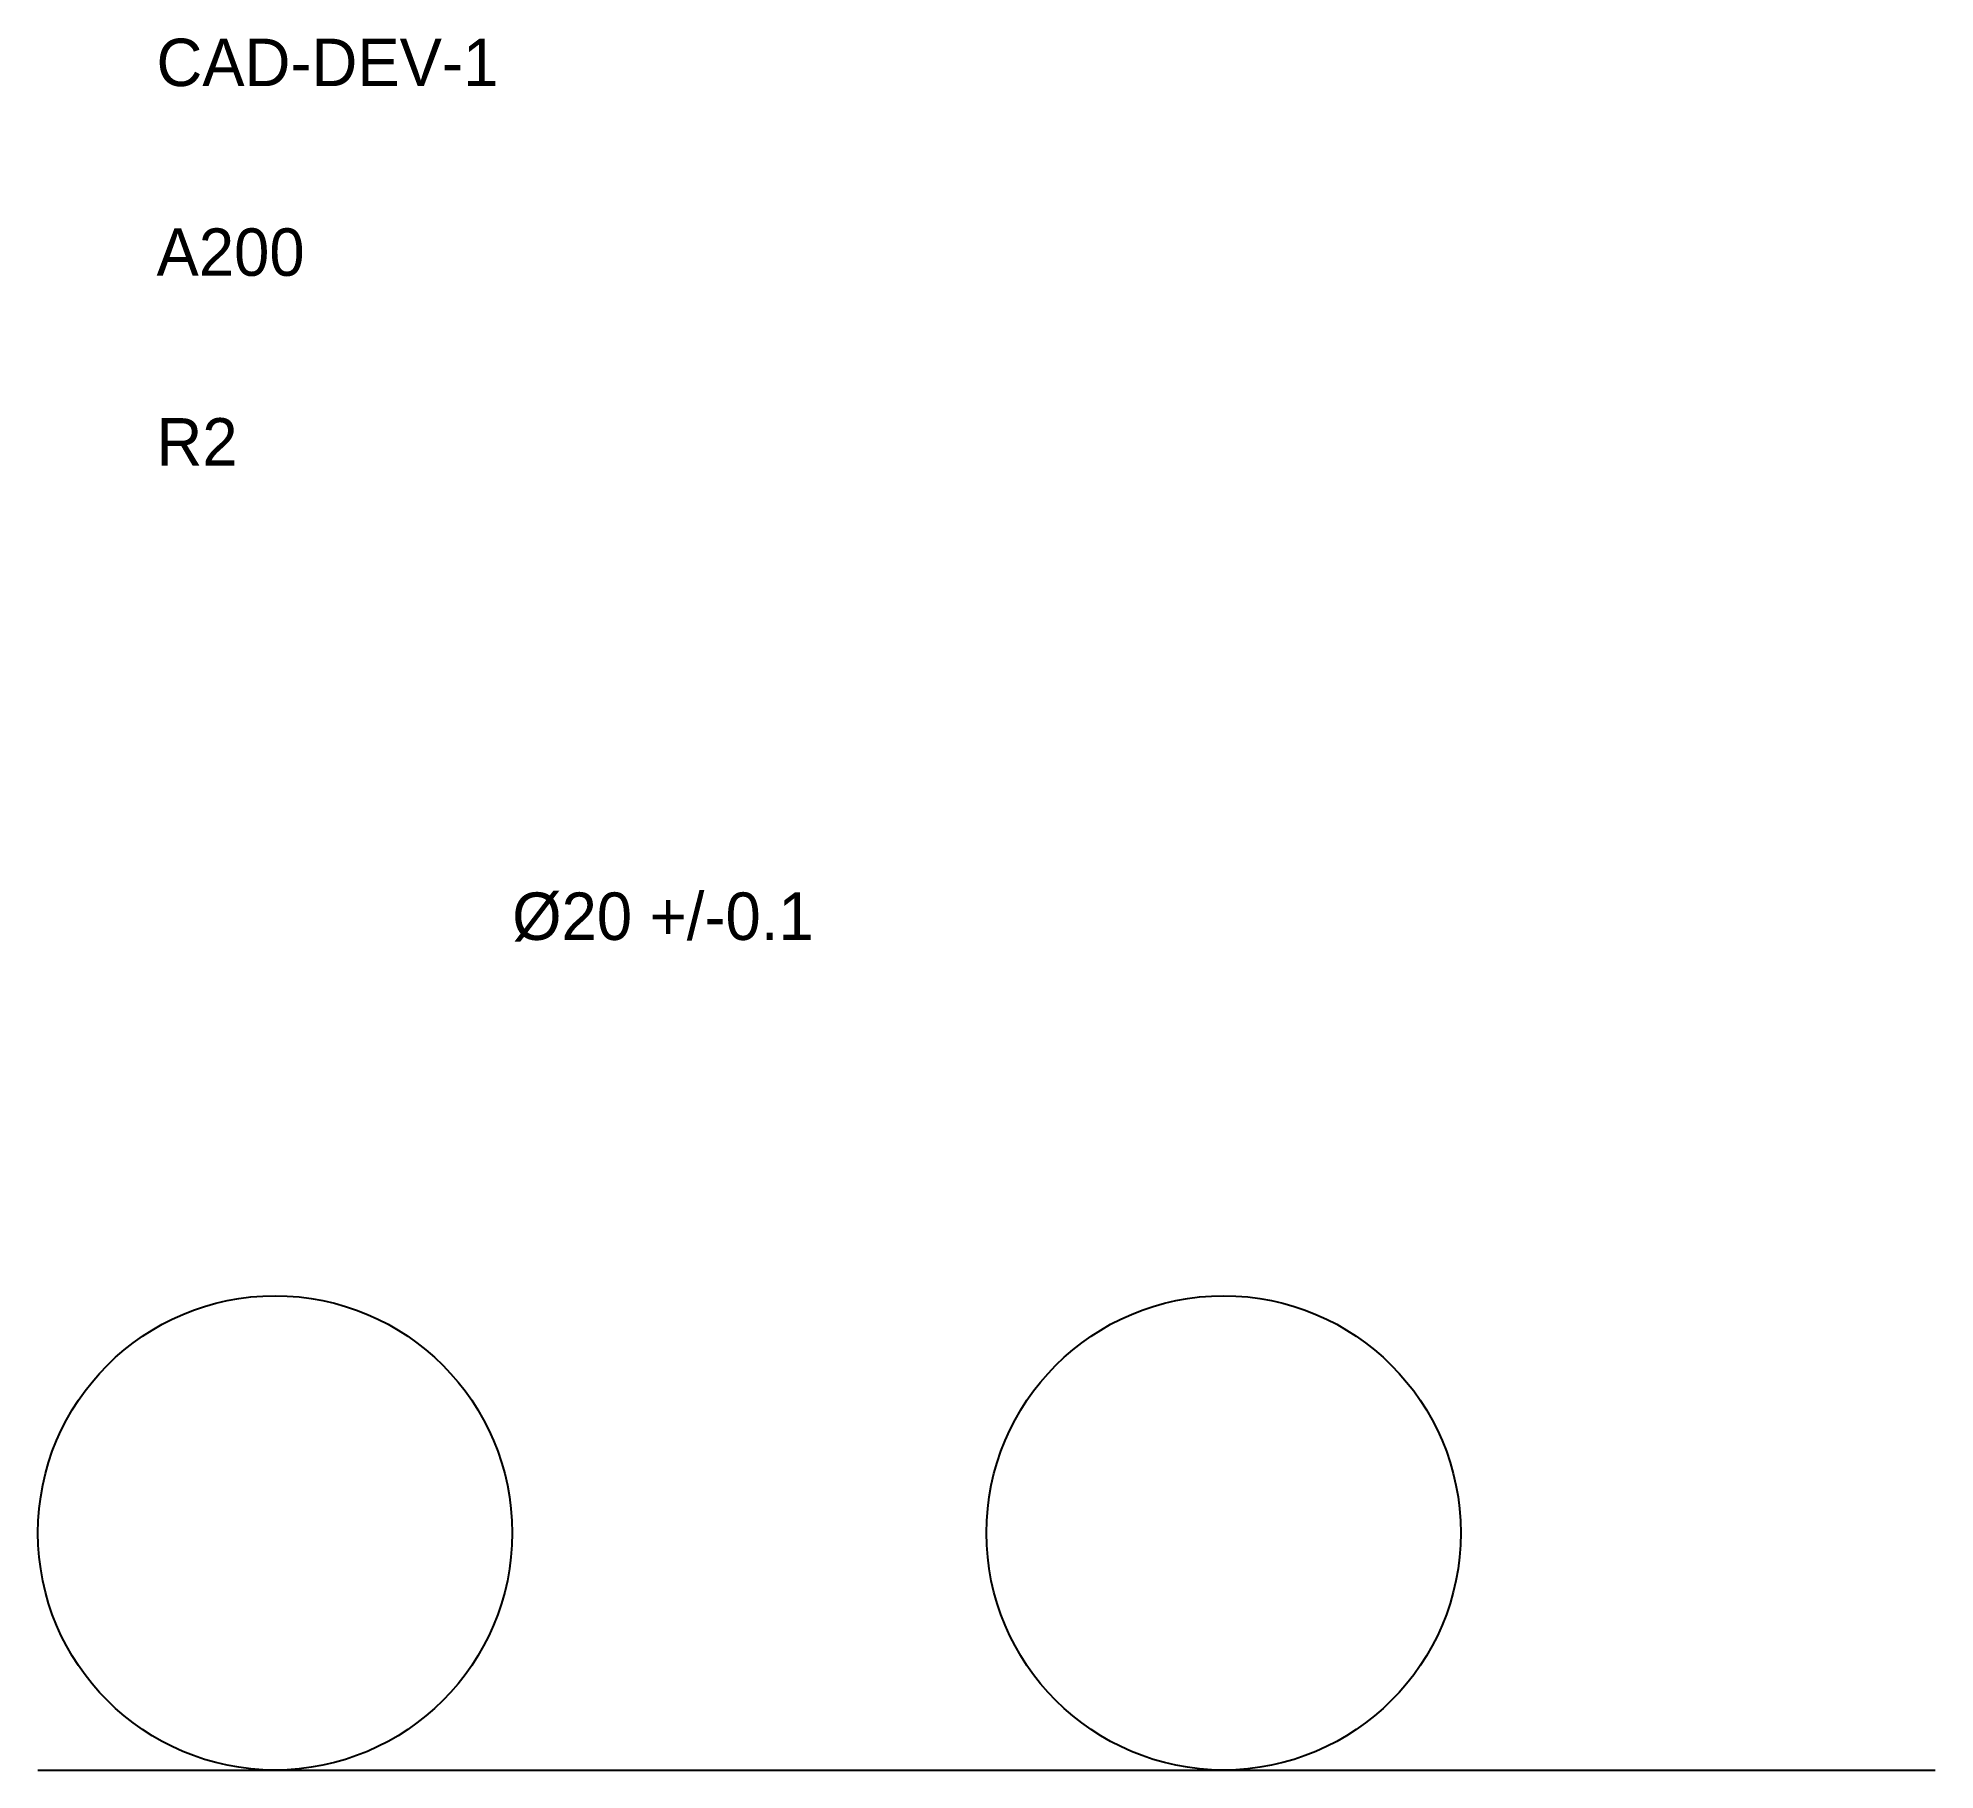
# Model space of a CAD drawing. Header units: millimetres. Extents: x 0 to 80, y 0 to 73.
import ezdxf

# ---------------------------------------------------------------- set-up
doc = ezdxf.new("R2010")
doc.units = ezdxf.units.MM
for name, color, linetype in [('DM_DIAMETER', 7, 'Continuous'), ('DM_DRAWING_ID', 7, 'Continuous'), ('DM_PART_ID', 7, 'Continuous'), ('DM_REVISION', 7, 'Continuous'), ('GEOMETRY', 7, 'Continuous')]:
    doc.layers.add(name, color=color, linetype=linetype)

msp = doc.modelspace()

# ---------------------------------------------------------------- linework, layer by layer
at = {"layer": 'GEOMETRY'}
msp.add_line((0, 0), (80, 0), dxfattribs=at)
for centre in [(10, 10), (50, 10)]:
    msp.add_circle(centre, 10, dxfattribs=at)

# ---------------------------------------------------------------- texts
at = {"layer": 'DM_DIAMETER'}
msp.add_text('%%c20 +/-0.1', height=2, dxfattribs=at).set_placement((20, 35))
at = {"layer": 'DM_DRAWING_ID'}
msp.add_text('CAD-DEV-1', height=2, dxfattribs=at).set_placement((5, 71))
at = {"layer": 'DM_PART_ID'}
msp.add_text('A200', height=2, dxfattribs=at).set_placement((5, 63))
at = {"layer": 'DM_REVISION'}
msp.add_text('R2', height=2, dxfattribs=at).set_placement((5, 55))

doc.saveas('drawing.dxf')
